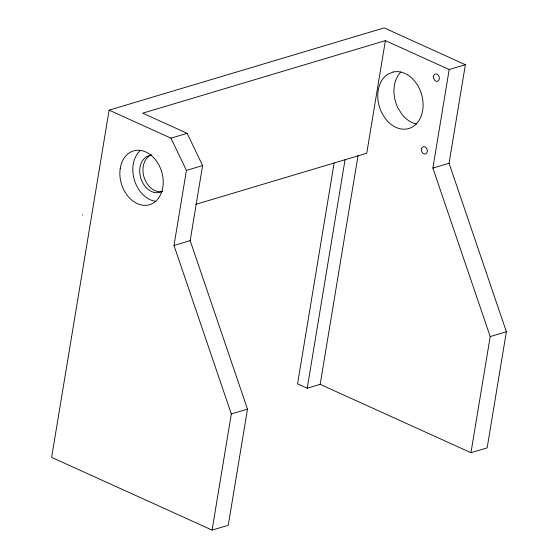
<?xml version="1.0" encoding="UTF-8"?>
<svg xmlns="http://www.w3.org/2000/svg" width="558" height="558" viewBox="0 0 558 558"><rect width="100%" height="100%" fill="white"/><g stroke="black" fill="none" stroke-linecap="round" stroke-linejoin="round"><path stroke-width="0.84" d="M82.507 215.095L82.57 214.677M465.365 64.7L384.169 27.9L109.11 110.135L51.622 457.379L212.089 530.1L228.271 525.259L247.494 409.126L190.173 240.638L202.603 165.559L187.153 133.334L142.688 113.183L385.39 40.622L449.19 69.541L465.365 64.7L449.057 163.243L506.378 331.731L487.148 447.865L470.966 452.705L320.173 384.357L307.228 388.228L297.56 383.848L334.123 162.978M212.089 530.1L231.319 413.959L173.998 245.478L186.428 170.399L170.978 138.175L109.11 110.135M307.228 388.228L345.074 159.623M320.173 384.357L358.013 155.752M385.39 40.622L366.745 153.241L195.774 204.361M470.966 452.705L490.196 336.565L432.875 168.077L449.19 69.541M170.978 138.175L187.153 133.334M186.428 170.399L202.603 165.559M173.998 245.478L190.173 240.638M432.875 168.077L449.057 163.243M231.319 413.959L247.494 409.126M490.196 336.565L506.378 331.731M416.575 124.002A29.337 21.985 73.4 0 1 401.627 113.902L397.735 107.527A29.337 21.985 73.4 0 1 400.756 72.052M155.877 201.361A28.06 21.03 73.4 0 1 134.366 180.011A28.06 21.03 73.4 0 1 140.539 150.304M162.036 191.408A19.132 14.341 73.4 0 1 140.749 178.009A19.132 14.341 73.4 0 1 151.26 155.187M162.462 191.492A19.132 14.341 73.4 0 1 143.985 177.039A19.132 14.341 73.4 0 1 151.567 154.866M393.181 72.003L387.873 74.207A29.337 21.985 73.4 0 0 381.553 112.36L385.445 118.735A29.337 21.985 73.4 0 0 422.664 110.484A29.337 21.985 73.4 0 0 393.181 72.003M421.583 148.581A3.829 2.867 73.4 0 0 424.938 154.113A3.829 2.867 73.4 0 0 426.612 148.379A3.829 2.867 73.4 0 0 421.583 148.581M433.517 76.306A3.829 2.867 73.4 0 0 437.367 81.328A3.829 2.867 73.4 0 0 438.372 75.232A3.829 2.867 73.4 0 0 433.517 76.306M120.284 168.167A28.06 21.03 73.4 0 0 148.484 204.974A28.06 21.03 73.4 0 0 155.884 160.272A28.06 21.03 73.4 0 0 120.284 168.167"/></g></svg>
